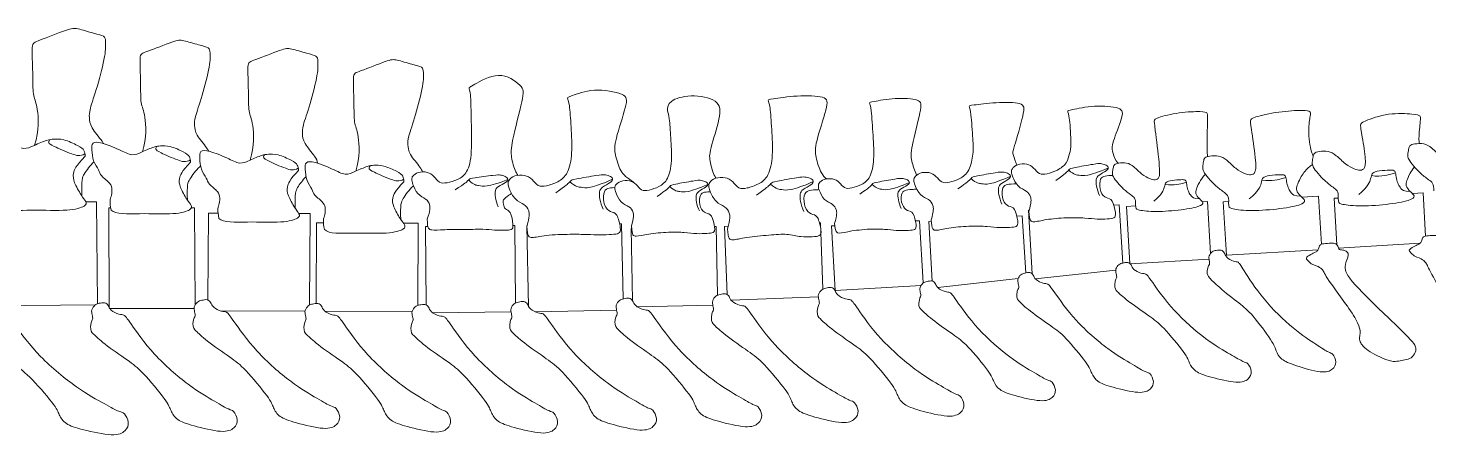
# Model space of a CAD drawing. Header units: millimetres. Extents: x 2173 to 13139, y -4919 to 6366.
# Drawn here: x 7955 to 10561, y -2416 to -1659 of the extents above; entities that cross this region are included whole.
import ezdxf

# ---------------------------------------------------------------- set-up
doc = ezdxf.new("R2010")
doc.units = ezdxf.units.MM

msp = doc.modelspace()

# ---------------------------------------------------------------- linework, layer by layer
at = {"lineweight": 13}
for points in [[(10324.4, -1973.5), (10355.6, -1971.6), (10360.9, -2061)], [(10389.8, -2062), (10384.6, -1975.7), (10392.2, -1975.3)], [(10530.4, -1967), (10550, -1965.8), (10554.8, -2046.1)], [(8079.7, -2174.1), (7885.9, -2175.6), (7884.4, -1983.6), (7904.8, -1983.4)], [(8062.4, -1982.2), (8082.3, -1982), (8083.8, -2172)], [(8106, -2179.1), (8105.1, -1993.6), (8108.6, -1993.6)], [(8259, -1993.3), (8264.7, -1993.3), (8265.5, -2174.2)], [(8289.4, -2164.8), (8290.5, -2003.5), (8308.5, -2003.6)], [(8458.7, -2004.1), (8479.8, -2004.1), (8478.6, -2174.1)], [(9822.9, -2116.1), (9815.8, -1998), (9817.4, -1997.9)], [(9974.9, -1988.4), (9984.9, -1987.9), (9991.3, -2096.2)], [(10004.6, -2096.9), (9998.3, -1990.7), (10015.2, -1989.7)], [(10139.8, -1982.3), (10149, -1981.7), (10154.8, -2078.3)], [(10354.9, -2071.4), (10184.5, -2081.6), (10178.5, -1982.2), (10188.6, -1981.6)], [(8491.1, -2171.1), (8491.5, -2021.3), (8504.5, -2021.3)], [(8653, -2021.7), (8680.8, -2021.8), (8680.3, -2174.9)], [(8695.6, -2173.8), (8694.4, -2028.2), (8698.7, -2028.1)], [(8857, -2026.3), (8860.4, -2026.3), (8861.6, -2170.5)], [(8885.8, -2176.7), (8882.6, -2027), (8883.1, -2027)], [(9055.5, -2023.2), (9058.7, -2023.1), (9061.8, -2162.8)], [(9079.5, -2166), (9076.8, -2031.6), (9077.7, -2031.6)], [(9231.9, -2028.2), (9234.8, -2028.1), (9237.4, -2156)], [(9255.5, -2154.7), (9250.7, -2028), (9257.3, -2027.8)], [(9427.3, -2021.3), (9429, -2021.3), (9433.6, -2144.5)], [(9616.2, -2137.6), (9456.7, -2147.1), (9449.5, -2027.2), (9455.7, -2026.8)], [(9605.8, -2017.8), (9613.4, -2017.4), (9620.3, -2133.1)], [(9637, -2129.6), (9630.4, -2018.6), (9635.1, -2018.3)], [(9794.4, -2008.8), (9804.5, -2008.2), (9810.9, -2114.6)], [(10544.5, -2059.4), (10392.9, -2068.4)], [(9978.3, -2109.3), (9828.7, -2125.3)], [(10151.9, -2088.7), (10005.2, -2097.4)], [(9796.9, -2124.7), (9647.3, -2141.8)], [(9425.1, -2159.2), (9262.8, -2165.3)], [(8263.8, -2180.6), (8107.1, -2180.9)], [(8470.2, -2185.5), (8312.3, -2185)], [(8669.4, -2186.3), (8507.3, -2185.8)], [(8853.3, -2187), (8707.8, -2188.7)], [(9049.8, -2183.5), (8898.2, -2186.8)], [(9228.8, -2174.4), (9088.4, -2177.5)]]:
    msp.add_lwpolyline(points, dxfattribs=at)
for points, knots in [([(7967.1, -1877), (7975.8, -1849.2), (7972.4, -1797.8), (7963, -1786.2), (7964.4, -1744.7), (7960.9, -1685.8), (7968.5, -1685.3), (8033.3, -1659.4), (8043.8, -1658.7), (8079.3, -1669.6), (8098.4, -1673.6), (8098.9, -1682.4), (8100.2, -1705), (8083.6, -1770.4), (8068.2, -1813.5), (8068.9, -1824.3), (8070, -1843.3), (8088.8, -1863.7), (8094.5, -1872.5), (8095.2, -1873.9)], [0.111604, 0.111604, 0.111604, 0.111604, 1, 2, 3, 4, 5, 6, 7, 8, 9, 10, 11, 12, 13, 14, 15, 16, 16.19818, 16.19818, 16.19818, 16.19818]), ([(8167.5, -1889.1), (8175.8, -1862.5), (8172.6, -1813.5), (8163.6, -1802.4), (8165, -1762.8), (8161.6, -1706.6), (8168.8, -1706.1), (8230.7, -1681.4), (8240.7, -1680.8), (8274.6, -1691.2), (8292.8, -1695), (8293.3, -1703.3), (8294.6, -1724.9), (8278.6, -1787.3), (8264, -1828.4), (8264.6, -1838.8), (8265.7, -1856.9), (8284.5, -1877.3), (8289.9, -1886.1), (8290.9, -1888)], [0.111604, 0.111604, 0.111604, 0.111604, 1, 2, 3, 4, 5, 6, 7, 8, 9, 10, 11, 12, 13, 14, 15, 16, 16.300578, 16.300578, 16.300578, 16.300578]), ([(8368.2, -1904.6), (8376.5, -1878), (8373.3, -1829), (8364.2, -1817.8), (8365.6, -1778.3), (8362.3, -1722.1), (8369.5, -1721.6), (8431.3, -1696.9), (8441.4, -1696.3), (8475.3, -1706.7), (8493.4, -1710.5), (8493.9, -1718.8), (8495.2, -1740.4), (8479.3, -1802.8), (8464.7, -1843.9), (8465.3, -1854.3), (8466.4, -1872.4), (8488.2, -1896.1), (8493.3, -1906.5), (8493.4, -1910.4)], [0.111604, 0.111604, 0.111604, 0.111604, 1, 2, 3, 4, 5, 6, 7, 8, 9, 10, 11, 12, 13, 14, 15, 16, 16.679937, 16.679937, 16.679937, 16.679937]), ([(8564.4, -1925.2), (8572.7, -1898.6), (8569.5, -1849.6), (8560.5, -1838.5), (8561.9, -1798.9), (8558.5, -1742.7), (8565.7, -1742.2), (8627.6, -1717.5), (8637.6, -1716.9), (8671.5, -1727.3), (8689.7, -1731.1), (8690.2, -1739.4), (8691.4, -1761), (8675.5, -1823.4), (8660.9, -1864.5), (8661.5, -1874.9), (8662.6, -1893), (8682.4, -1914.5), (8687.8, -1923.9), (8688.8, -1926.5)], [0.111604, 0.111604, 0.111604, 0.111604, 1, 2, 3, 4, 5, 6, 7, 8, 9, 10, 11, 12, 13, 14, 15, 16, 16.426911, 16.426911, 16.426911, 16.426911]), ([(8697.6, -2014.6), (8703.2, -1998), (8703, -1987.1), (8696.1, -1976.5), (8678.9, -1969.3), (8669.2, -1947.3), (8669, -1940.3), (8669, -1934.9), (8679.8, -1926.3), (8698.7, -1926), (8710.5, -1934.1), (8719.4, -1947.8), (8733.3, -1947.6), (8754.1, -1941.7), (8772.4, -1929.6), (8781.4, -1894.4), (8779, -1819.4), (8778.4, -1778.8), (8774.1, -1769.2), (8777.3, -1769.1), (8831.4, -1736.5), (8877.1, -1767.7), (8877.3, -1783), (8852.8, -1879), (8853.1, -1896.9), (8859.5, -1922.7), (8864.9, -1931.1), (8866.2, -1932.8)], [0, 0, 0, 0, 1, 2, 3, 4, 5, 6, 7, 8, 9, 10, 11, 12, 13, 14, 15, 16, 17, 18, 19, 20, 21, 22, 23, 24, 24.3254, 24.3254, 24.3254, 24.3254]), ([(8882.8, -2027.9), (8888.1, -2009.6), (8887.4, -1997.8), (8879.3, -1986.6), (8860.3, -1979.5), (8848.6, -1956.1), (8848.1, -1948.5), (8847.8, -1942.7), (8859.1, -1932.7), (8879.7, -1931.5), (8892.9, -1939.7), (8903.3, -1954.2), (8918.4, -1953.3), (8940.7, -1945.9), (8960, -1931.7), (8968, -1893.1), (8965, -1842.1), (8962.4, -1798), (8957.3, -1787.7), (8960.7, -1787.5), (9005.5, -1770.1), (9069.2, -1781), (9070.2, -1797.7), (9045, -1872.8), (9046.2, -1892.3), (9056.8, -1928.1), (9072.9, -1940.1), (9079.6, -1944), (9081.1, -1946), (9081.3, -1946.4)], [0, 0, 0, 0, 1, 2, 3, 4, 5, 6, 7, 8, 9, 10, 11, 12, 13, 14, 15, 16, 17, 18, 19, 20, 21, 22, 23, 24, 25, 26, 26.235902, 26.235902, 26.235902, 26.235902]), ([(9077.5, -2027.7), (9082.1, -2011.4), (9081.5, -2000.9), (9074.3, -1990.9), (9057.4, -1984.6), (9047, -1963.8), (9046.6, -1957), (9046.3, -1951.8), (9056.4, -1943), (9074.7, -1941.9), (9086.4, -1949.2), (9095.7, -1962.1), (9109.1, -1961.3), (9129, -1954.7), (9146.1, -1942.1), (9153.3, -1907.7), (9150.6, -1862.3), (9148.2, -1823.1), (9143.7, -1814), (9145.6, -1794.1), (9185.6, -1781.6), (9242.3, -1791.5), (9244.2, -1822.8), (9221.7, -1889.6), (9222.8, -1907), (9229.5, -1929.8), (9234.2, -1937.3), (9234.8, -1938.2)], [0, 0, 0, 0, 1, 2, 3, 4, 5, 6, 7, 8, 9, 10, 11, 12, 13, 14, 15, 16, 17, 18, 19, 20, 21, 22, 23, 24, 24.1452, 24.1452, 24.1452, 24.1452]), ([(9256.1, -2032.2), (9261.3, -2013.9), (9260.6, -2002), (9252.5, -1990.9), (9233.6, -1983.8), (9221.8, -1960.4), (9221.4, -1952.8), (9221, -1947), (9232.4, -1937), (9253, -1935.8), (9266.2, -1944), (9276.6, -1958.5), (9291.6, -1957.6), (9314, -1950.1), (9333.3, -1936), (9341.3, -1897.3), (9338.2, -1846.3), (9335.6, -1802.3), (9330.5, -1792), (9333.9, -1791.8), (9384.4, -1784), (9442.4, -1785.3), (9443.4, -1801.9), (9418.2, -1877), (9419.4, -1896.6), (9428.8, -1928.1), (9437.1, -1937), (9440.1, -1939.6)], [0, 0, 0, 0, 1, 2, 3, 4, 5, 6, 7, 8, 9, 10, 11, 12, 13, 14, 15, 16, 17, 18, 19, 20, 21, 22, 23, 24, 24.646481, 24.646481, 24.646481, 24.646481]), ([(9455.4, -2022.3), (9460, -2006.4), (9459.4, -1996), (9452.3, -1986.3), (9435.8, -1980.1), (9425.6, -1959.8), (9425.2, -1953.1), (9424.9, -1948.1), (9434.8, -1939.4), (9452.7, -1938.3), (9464.2, -1945.5), (9473.3, -1958.1), (9486.4, -1957.3), (9505.8, -1950.8), (9522.6, -1938.5), (9529.6, -1904.8), (9527, -1860.4), (9523.7, -1806.1), (9519.3, -1797.1), (9522.3, -1796.9), (9567.5, -1788.3), (9616.8, -1791.3), (9617.7, -1805.8), (9596.7, -1887.1), (9597.7, -1904.1), (9603.9, -1925.2), (9608, -1932.3), (9608.1, -1932.5)], [0, 0, 0, 0, 1, 2, 3, 4, 5, 6, 7, 8, 9, 10, 11, 12, 13, 14, 15, 16, 17, 18, 19, 20, 21, 22, 23, 24, 24.029384, 24.029384, 24.029384, 24.029384]), ([(9635, -2015.9), (9639.9, -1998.9), (9639.2, -1987.9), (9631.7, -1977.6), (9614.1, -1971), (9603.3, -1949.4), (9602.9, -1942.3), (9602.5, -1936.9), (9613, -1927.7), (9632.1, -1926.5), (9644.3, -1934.2), (9654, -1947.6), (9667.9, -1946.7), (9688.6, -1939.8), (9706.5, -1926.8), (9714, -1890.9), (9712.7, -1870.6), (9709.3, -1812.8), (9704.6, -1803.3), (9707.7, -1803.1), (9755.1, -1796.7), (9808.3, -1797.1), (9809.2, -1812.5), (9786.4, -1890.8), (9786.3, -1890.2), (9791.5, -1907.5), (9794.3, -1914.1)], [0, 0, 0, 0, 1, 2, 3, 4, 5, 6, 7, 8, 9, 10, 11, 12, 13, 14, 15, 16, 17, 18, 19, 20, 21, 22, 23, 23.768632, 23.768632, 23.768632, 23.768632]), ([(9816.7, -2000.2), (9821.6, -1983.2), (9820.9, -1972.2), (9813.5, -1961.9), (9795.9, -1955.3), (9785, -1933.7), (9784.6, -1926.6), (9784.3, -1921.2), (9794.8, -1912), (9813.8, -1910.8), (9826.1, -1918.4), (9835.7, -1931.8), (9849.7, -1931), (9870.4, -1924.1), (9888.2, -1911), (9892.5, -1891.2), (9896, -1879.9), (9892.5, -1822.1), (9887.8, -1812.6), (9891, -1812.4), (9938.1, -1801.8), (9991.5, -1806.4), (9992.4, -1821.8), (9970.5, -1876.5), (9971.4, -1886), (9976.4, -1902.7), (9981.7, -1909.1), (9983, -1910.5)], [0, 0, 0, 0, 1, 2, 3, 4, 5, 6, 7, 8, 9, 10, 11, 12, 13, 14, 15, 16, 17, 18, 19, 20, 21, 22, 23, 24, 24.310941, 24.310941, 24.310941, 24.310941]), ([(10015.1, -1987.8), (10016.4, -1975.8), (10006.6, -1969.9), (9992.4, -1958.3), (9981.9, -1947.2), (9972.4, -1934.7), (9972, -1928.6), (9973.6, -1918.7), (9974.9, -1912.9), (9982.4, -1910), (9999.4, -1909), (10011.4, -1915.7), (10027, -1931.8), (10042.7, -1940), (10051.6, -1941.9), (10059.8, -1939.4), (10060.9, -1919.6), (10050.2, -1837.2), (10049.8, -1831.3), (10051.3, -1826.2), (10096.8, -1815.2), (10140.7, -1813.8), (10149.2, -1816.3), (10149.5, -1821.2), (10147.7, -1879.1), (10148.7, -1894.3), (10149.3, -1898)], [0, 0, 0, 0, 1, 2, 3, 4, 5, 6, 7, 8, 9, 10, 11, 12, 13, 14, 15, 16, 17, 18, 19, 20, 21, 22, 23, 23.479195, 23.479195, 23.479195, 23.479195]), ([(10188.4, -1984.5), (10189.8, -1970.9), (10178.8, -1964.3), (10162.8, -1951.2), (10150.9, -1938.7), (10140.3, -1924.7), (10139.9, -1917.7), (10141.6, -1906.7), (10143.1, -1900), (10151.6, -1896.8), (10170.7, -1895.7), (10184.2, -1903.3), (10201.8, -1921.4), (10219.4, -1930.6), (10229.5, -1932.8), (10238.7, -1930), (10239.9, -1907.6), (10229.2, -1837.7), (10228.8, -1831), (10230.5, -1825.3), (10281.8, -1814), (10331.2, -1811.3), (10340.7, -1814.1), (10341, -1819.6), (10335.5, -1846.7), (10340, -1883.7), (10344.7, -1894.8), (10345.7, -1897)], [0, 0, 0, 0, 1, 2, 3, 4, 5, 6, 7, 8, 9, 10, 11, 12, 13, 14, 15, 16, 17, 18, 19, 20, 21, 22, 23, 24, 24.309484, 24.309484, 24.309484, 24.309484]), ([(10392.2, -1975.9), (10393.6, -1962.3), (10382.6, -1955.7), (10366.6, -1942.6), (10354.7, -1930.1), (10344.1, -1916.1), (10343.7, -1909.2), (10345.4, -1898.1), (10346.9, -1891.5), (10355.4, -1888.3), (10374.5, -1887.1), (10388, -1894.7), (10405.6, -1912.8), (10423.2, -1922), (10433.3, -1924.2), (10442.5, -1921.4), (10443.7, -1899), (10434, -1845.6), (10433.6, -1838.9), (10435.2, -1833.2), (10486.3, -1816.1), (10535.9, -1819.2), (10545.5, -1822), (10545.8, -1827.5), (10542, -1859.2), (10542.6, -1870.9), (10543.1, -1873.8)], [0, 0, 0, 0, 1, 2, 3, 4, 5, 6, 7, 8, 9, 10, 11, 12, 13, 14, 15, 16, 17, 18, 19, 20, 21, 22, 23, 23.394786, 23.394786, 23.394786, 23.394786]), ([(10569.9, -1961.9), (10571.4, -1948.3), (10560.3, -1941.7), (10544.3, -1928.5), (10532.5, -1916), (10521.9, -1902), (10521.4, -1895.1), (10523.2, -1884), (10524.6, -1877.4), (10533.1, -1874.2), (10552.2, -1873.1), (10565.8, -1880.6), (10583.4, -1898.8), (10601, -1907.9), (10611.1, -1910.2), (10620.3, -1907.3), (10621.5, -1885), (10612.5, -1844.1), (10612.1, -1837.5), (10613.8, -1831.7), (10664.9, -1816.2), (10714.5, -1817.7), (10724, -1820.5), (10724.3, -1826.1), (10719.5, -1849.9), (10720.7, -1861), (10721.9, -1865)], [0, 0, 0, 0, 1, 2, 3, 4, 5, 6, 7, 8, 9, 10, 11, 12, 13, 14, 15, 16, 17, 18, 19, 20, 21, 22, 23, 23.639214, 23.639214, 23.639214, 23.639214]), ([(7906, -1990.8), (7903.1, -1974.7), (7905.4, -1965.8), (7907.2, -1960.5), (7907.9, -1954.5), (7907.8, -1953.1), (7907.5, -1948.5), (7907, -1939.2), (7884.2, -1923.3), (7883.6, -1913.7), (7870.2, -1896.3), (7868.7, -1871.9), (7867.9, -1858.6), (7885.1, -1857.6), (7924, -1873.4), (7947.5, -1886.5), (7965.1, -1877.6), (7992.6, -1866.3), (8000.8, -1865.8), (8019.8, -1864.6), (8050, -1878.3), (8060.5, -1886.1), (8060.9, -1893.7), (8061.1, -1897.6), (8043.1, -1915.5), (8038.3, -1930.8), (8039.1, -1944.2), (8054.8, -1972.2), (8063.4, -1981.9), (8064.4, -1989.7), (8033.7, -2000.1), (7961.3, -1996.3), (7914.8, -1999.9), (7906, -1990.8)], [0, 0, 0, 0, 1, 2, 2, 2, 2.374282, 3.374282, 4.374282, 5.374282, 6.374282, 7.374282, 8.374282, 9.374282, 10.374282, 11.374282, 12.374282, 13.374282, 14.374282, 15.374282, 16.374282, 17.374282, 18.374282, 18.374282, 18.374282, 19.374282, 20.374282, 21.374282, 22.374282, 23.374282, 24.374282, 25.374282, 26.374282, 26.374282, 26.374282, 26.374282]), ([(7995.4, -1866.4), (7992.7, -1870.1), (7993.2, -1872.7), (7997.6, -1877), (8036.4, -1893.9), (8051.7, -1898.1), (8060.8, -1892.9)], [0.240633, 0.240633, 0.240633, 0.240633, 1, 2, 3, 3.797934, 3.797934, 3.797934, 3.797934]), ([(8109.2, -1997.6), (8106.4, -1982.3), (8108.7, -1973.8), (8110.4, -1968.7), (8111, -1963), (8110.9, -1961.6), (8110.7, -1957.3), (8110.1, -1948.4), (8088.4, -1933.2), (8087.9, -1924), (8075, -1907.4), (8073.6, -1884.1), (8072.9, -1871.4), (8089.3, -1870.5), (8126.3, -1885.6), (8148.8, -1898.1), (8165.6, -1889.6), (8191.9, -1878.8), (8199.6, -1878.3), (8217.8, -1877.2), (8246.6, -1890.2), (8256.6, -1897.7), (8257, -1904.9), (8257.3, -1908.7), (8240, -1925.8), (8235.4, -1940.3), (8236.2, -1953.2), (8251.2, -1979.9), (8259.4, -1989.2), (8260.4, -1996.6), (8231.1, -2006.5), (8162, -2002.8), (8117.6, -2006.2), (8109.2, -1997.6)], [0, 0, 0, 0, 1, 2, 2, 2, 2.374282, 3.374282, 4.374282, 5.374282, 6.374282, 7.374282, 8.374282, 9.374282, 10.374282, 11.374282, 12.374282, 13.374282, 14.374282, 15.374282, 16.374282, 17.374282, 18.374282, 18.374282, 18.374282, 19.374282, 20.374282, 21.374282, 22.374282, 23.374282, 24.374282, 25.374282, 26.374282, 26.374282, 26.374282, 26.374282]), ([(8194.5, -1878.9), (8191.9, -1882.5), (8192.4, -1885), (8196.6, -1889.1), (8233.6, -1905.2), (8248.3, -1909.2), (8256.9, -1904.2)], [0.240633, 0.240633, 0.240633, 0.240633, 1, 2, 3, 3.797934, 3.797934, 3.797934, 3.797934]), ([(8309.9, -2013.1), (8307.1, -1997.8), (8309.3, -1989.3), (8311.1, -1984.2), (8311.7, -1978.5), (8311.6, -1977.1), (8311.3, -1972.8), (8310.8, -1963.9), (8289.1, -1948.7), (8288.5, -1939.5), (8275.7, -1922.9), (8274.3, -1899.6), (8273.5, -1886.9), (8290, -1886), (8327, -1901.1), (8349.4, -1913.6), (8366.3, -1905.1), (8392.5, -1894.3), (8400.3, -1893.8), (8418.4, -1892.7), (8447.3, -1905.7), (8457.2, -1913.2), (8457.7, -1920.4), (8457.9, -1924.2), (8440.7, -1941.3), (8436.1, -1955.8), (8436.9, -1968.6), (8451.9, -1995.4), (8460, -2004.7), (8461, -2012.1), (8431.7, -2022), (8362.6, -2018.3), (8318.2, -2021.7), (8309.9, -2013.1)], [0, 0, 0, 0, 1, 2, 2, 2, 2.374282, 3.374282, 4.374282, 5.374282, 6.374282, 7.374282, 8.374282, 9.374282, 10.374282, 11.374282, 12.374282, 13.374282, 14.374282, 15.374282, 16.374282, 17.374282, 18.374282, 18.374282, 18.374282, 19.374282, 20.374282, 21.374282, 22.374282, 23.374282, 24.374282, 25.374282, 26.374282, 26.374282, 26.374282, 26.374282]), ([(8395.2, -1894.4), (8392.6, -1898), (8393, -1900.5), (8397.3, -1904.5), (8434.3, -1920.7), (8448.9, -1924.7), (8457.5, -1919.7)], [0.240633, 0.240633, 0.240633, 0.240633, 1, 2, 3, 3.797934, 3.797934, 3.797934, 3.797934]), ([(8077.5, -1907.7), (8070.4, -1914.7), (8057.7, -1931.7), (8053.8, -1941.7), (8055.1, -1971.4)], [18.061353, 18.061353, 18.061353, 18.061353, 19, 19.866401, 19.866401, 19.866401, 19.866401]), ([(8275.9, -1915.4), (8275.3, -1915.9), (8267.5, -1923.2), (8254.1, -1940.9), (8250.2, -1950.7), (8251.5, -1979.1)], [17.919913, 17.919913, 17.919913, 17.919913, 18, 19, 19.866401, 19.866401, 19.866401, 19.866401]), ([(8506.1, -2033.7), (8503.3, -2018.4), (8505.6, -2009.9), (8507.3, -2004.8), (8507.9, -1999.1), (8507.8, -1997.7), (8507.6, -1993.4), (8507, -1984.5), (8485.3, -1969.3), (8484.8, -1960.1), (8471.9, -1943.5), (8470.5, -1920.2), (8469.8, -1907.5), (8486.2, -1906.6), (8523.2, -1921.7), (8545.7, -1934.2), (8562.5, -1925.7), (8588.7, -1914.9), (8596.5, -1914.4), (8614.7, -1913.3), (8643.5, -1926.3), (8653.5, -1933.8), (8653.9, -1941), (8654.1, -1944.8), (8636.9, -1961.9), (8632.3, -1976.4), (8633.1, -1989.3), (8648.1, -2016), (8656.3, -2025.3), (8657.3, -2032.7), (8627.9, -2042.6), (8558.8, -2038.9), (8514.5, -2042.3), (8506.1, -2033.7)], [0, 0, 0, 0, 1, 2, 2, 2, 2.374282, 3.374282, 4.374282, 5.374282, 6.374282, 7.374282, 8.374282, 9.374282, 10.374282, 11.374282, 12.374282, 13.374282, 14.374282, 15.374282, 16.374282, 17.374282, 18.374282, 18.374282, 18.374282, 19.374282, 20.374282, 21.374282, 22.374282, 23.374282, 24.374282, 25.374282, 26.374282, 26.374282, 26.374282, 26.374282]), ([(8591.4, -1915), (8588.8, -1918.6), (8589.3, -1921.1), (8593.5, -1925.2), (8630.5, -1941.3), (8645.2, -1945.3), (8653.8, -1940.3)], [0.240633, 0.240633, 0.240633, 0.240633, 1, 2, 3, 3.797934, 3.797934, 3.797934, 3.797934]), ([(9890.8, -1923.1), (9901.1, -1932.4), (9912, -1932.3), (9920.8, -1935.4), (9946.4, -1927), (9964.6, -1919.1)], [0.115244, 0.115244, 0.115244, 0.115244, 1, 2, 2.913569, 2.913569, 2.913569, 2.913569]), ([(10344.2, -1912.9), (10341.9, -1914.4), (10333.3, -1920.2), (10320.3, -1939.2), (10315.9, -1952.1), (10313.2, -1960.5), (10321.9, -1972), (10332.5, -1979.8), (10325.3, -1988.2), (10279.4, -1996.4), (10222.6, -1999.8), (10189.1, -1994.8), (10188.9, -1992), (10188.4, -1984.5)], [25.55048, 25.55048, 25.55048, 25.55048, 26, 27, 28, 29, 30, 31, 32, 33, 34, 35, 36, 36, 36, 36]), ([(10533.9, -1917.1), (10530.8, -1921.1), (10523.5, -1932.3), (10519.7, -1943.6), (10517, -1951.9), (10525.7, -1963.4), (10536.3, -1971.3), (10529.1, -1979.6), (10483.2, -1987.8), (10426.4, -1991.2), (10392.9, -1986.2), (10392.7, -1983.5), (10392.2, -1975.9)], [26.402438, 26.402438, 26.402438, 26.402438, 27, 28, 29, 30, 31, 32, 33, 34, 35, 36, 36, 36, 36]), ([(10430.4, -1968.4), (10447.7, -1954.5), (10454.2, -1935.9), (10453.8, -1930.4), (10462.2, -1924.7), (10485.5, -1923.3), (10495.7, -1922.7), (10499.3, -1927.6), (10499.9, -1938.6), (10504.2, -1950.7), (10507.3, -1955.9), (10514.1, -1963.1), (10526.4, -1963.2)], [0, 0, 0, 0, 1, 2, 3, 4, 5, 6, 7, 8, 9, 9.882108, 9.882108, 9.882108, 9.882108]), ([(10454, -1933.5), (10464.3, -1934.9), (10478.6, -1933.8), (10489.7, -1931.3), (10498.8, -1928.6)], [0.201615, 0.201615, 0.201615, 0.201615, 1, 1.749527, 1.749527, 1.749527, 1.749527]), ([(8472, -1935.3), (8465.8, -1941.8), (8454.5, -1957.1), (8450.9, -1966.2), (8452.1, -1994.6)], [18.130786, 18.130786, 18.130786, 18.130786, 19, 19.866401, 19.866401, 19.866401, 19.866401]), ([(8671.7, -1952.4), (8671.5, -1952.6), (8664.1, -1959.7), (8651, -1977), (8647.1, -1986.8), (8648.3, -2015.2)], [17.967417, 17.967417, 17.967417, 17.967417, 18, 19, 19.866401, 19.866401, 19.866401, 19.866401]), ([(8774.4, -1941.6), (8784.1, -1951.3), (8794.9, -1951.6), (8803.5, -1955.2), (8829.3, -1948), (8847.6, -1940.9)], [0.115244, 0.115244, 0.115244, 0.115244, 1, 2, 2.913569, 2.913569, 2.913569, 2.913569]), ([(8962.8, -1944.8), (8973.9, -1954.8), (8985.6, -1954.6), (8995.1, -1958.1), (9022.8, -1949), (9042.4, -1940.4)], [0.115244, 0.115244, 0.115244, 0.115244, 1, 2, 2.913569, 2.913569, 2.913569, 2.913569]), ([(9148.6, -1953.7), (9158.5, -1962.6), (9168.9, -1962.5), (9177.4, -1965.5), (9202, -1957.5), (9219.5, -1949.8)], [0.115244, 0.115244, 0.115244, 0.115244, 1, 2, 2.913569, 2.913569, 2.913569, 2.913569]), ([(9336, -1949.1), (9347.1, -1959.1), (9358.9, -1958.9), (9368.4, -1962.3), (9396.1, -1953.3), (9415.7, -1944.7)], [0.115244, 0.115244, 0.115244, 0.115244, 1, 2, 2.913569, 2.913569, 2.913569, 2.913569]), ([(9525, -1949.9), (9534.7, -1958.6), (9544.9, -1958.5), (9553.2, -1961.4), (9577.3, -1953.6), (9594.4, -1946.1)], [0.115244, 0.115244, 0.115244, 0.115244, 1, 2, 2.913569, 2.913569, 2.913569, 2.913569]), ([(9793.4, -1948.5), (9791.7, -1948.6), (9781.5, -1949.2), (9774.2, -1949.7), (9765.8, -1956.6), (9767.2, -1981), (9779.2, -1992.1), (9790.7, -1991.4), (9797.6, -2021.4), (9794.9, -2029), (9782.2, -2029.7), (9762.1, -2030.9), (9741.8, -2027.7), (9705.8, -2027.1), (9664.9, -2030.6), (9641.9, -2037.1), (9635.8, -2033.6), (9635, -2015.9)], [28.803721, 28.803721, 28.803721, 28.803721, 29, 30, 31, 32, 33, 34, 35, 36, 37, 38, 39, 40, 41, 42, 43, 43, 43, 43]), ([(9709.1, -1938.8), (9719.4, -1948.1), (9730.2, -1948), (9739.1, -1951.1), (9764.7, -1942.7), (9782.9, -1934.8)], [0.115244, 0.115244, 0.115244, 0.115244, 1, 2, 2.913569, 2.913569, 2.913569, 2.913569]), ([(9972.7, -1933), (9971.9, -1933), (9963, -1933.5), (9955.9, -1934), (9947.5, -1940.8), (9949, -1965.3), (9960.9, -1976.3), (9972.4, -1975.7), (9979.4, -2005.7), (9976.6, -2013.2), (9963.9, -2014), (9943.8, -2015.2), (9923.5, -2012), (9887.6, -2011.4), (9846.6, -2014.9), (9823.7, -2021.4), (9817.6, -2017.8), (9816.7, -2000.2)], [28.895686, 28.895686, 28.895686, 28.895686, 29, 30, 31, 32, 33, 34, 35, 36, 37, 38, 39, 40, 41, 42, 43, 43, 43, 43]), ([(10145.2, -1930.8), (10140.7, -1935.3), (10132.1, -1948), (10128.3, -1959.1), (10125.9, -1966.5), (10133.6, -1976.8), (10143.1, -1983.7), (10136.7, -1991.2), (10095.9, -1998.4), (10045.5, -2001.4), (10015.7, -1997), (10015.6, -1994.6), (10015.1, -1987.8)], [26.107645, 26.107645, 26.107645, 26.107645, 27, 28, 29, 30, 31, 32, 33, 34, 35, 36, 36, 36, 36]), ([(10049.1, -1981.1), (10064.4, -1968.8), (10070.2, -1952.3), (10069.9, -1947.4), (10077.3, -1942.4), (10098, -1941.2), (10107.1, -1940.6), (10110.2, -1945), (10110.8, -1954.7), (10114.6, -1965.5), (10117.3, -1970), (10123.4, -1976.5), (10134.3, -1976.5)], [0, 0, 0, 0, 1, 2, 3, 4, 5, 6, 7, 8, 9, 9.882108, 9.882108, 9.882108, 9.882108]), ([(10070, -1950.1), (10079.2, -1951.4), (10091.9, -1950.4), (10101.7, -1948.2), (10109.8, -1945.8)], [0.201615, 0.201615, 0.201615, 0.201615, 1, 1.749527, 1.749527, 1.749527, 1.749527]), ([(10226.7, -1976.9), (10243.9, -1963.1), (10250.4, -1944.5), (10250, -1938.9), (10258.4, -1933.3), (10281.7, -1931.9), (10291.9, -1931.3), (10295.5, -1936.2), (10296.2, -1947.2), (10300.4, -1959.3), (10303.5, -1964.4), (10310.3, -1971.7), (10322.6, -1971.8)], [0, 0, 0, 0, 1, 2, 3, 4, 5, 6, 7, 8, 9, 9.882108, 9.882108, 9.882108, 9.882108]), ([(10250.2, -1942), (10260.5, -1943.4), (10274.9, -1942.4), (10285.9, -1939.8), (10295, -1937.2)], [0.201615, 0.201615, 0.201615, 0.201615, 1, 1.749527, 1.749527, 1.749527, 1.749527]), ([(8854.3, -1966.8), (8852.6, -1967.8), (8846.7, -1971.5), (8837.4, -1978.9), (8839.1, -1985.4), (8841.4, -1997.5), (8852.8, -1997.3), (8858.4, -2027.4), (8855.3, -2034.7), (8842.7, -2034.9), (8822.8, -2035.2), (8803.1, -2032.7), (8770.7, -2033.9), (8726.7, -2033.7), (8703.5, -2035.9), (8697.6, -2032.1), (8697.6, -2014.6)], [29.61723, 29.61723, 29.61723, 29.61723, 30, 31, 32, 33, 34, 35, 36, 37, 38, 39, 40, 41, 42, 43, 43, 43, 43]), ([(9046.6, -1955.7), (9039.7, -1956.1), (9032.8, -1956.7), (9024, -1963.9), (9025.5, -1990.3), (9038.4, -2002.2), (9050.8, -2001.5), (9058.3, -2033.9), (9055.4, -2042), (9041.7, -2042.9), (9020, -2044.1), (8995.2, -2043), (8966.7, -2042.3), (8915.1, -2043.8), (8890.3, -2050.8), (8883.7, -2047), (8882.8, -2027.9)], [29.082199, 29.082199, 29.082199, 29.082199, 30, 31, 32, 33, 34, 35, 36, 37, 38, 39, 40, 41, 42, 43, 43, 43, 43]), ([(9223.9, -1963.4), (9217.2, -1963.8), (9211, -1964.2), (9203, -1970.7), (9204.4, -1994.2), (9215.9, -2004.8), (9226.9, -2004.2), (9233.6, -2033), (9231, -2040.2), (9218.8, -2041), (9199.5, -2042.1), (9176.6, -2038.8), (9148.4, -2038.3), (9106.1, -2041.8), (9084.1, -2048.1), (9078.3, -2044.7), (9077.5, -2027.7)], [29.046974, 29.046974, 29.046974, 29.046974, 30, 31, 32, 33, 34, 35, 36, 37, 38, 39, 40, 41, 42, 43, 43, 43, 43]), ([(9426.3, -1959.6), (9424.7, -1959.7), (9414.1, -1960.3), (9406.3, -1960.8), (9397.2, -1968.2), (9398.8, -1994.6), (9411.7, -2006.5), (9424.1, -2005.8), (9431.6, -2038.2), (9428.6, -2046.3), (9414.9, -2047.1), (9393.3, -2048.4), (9367.2, -2041), (9335.7, -2044), (9288.3, -2048.1), (9263.6, -2055.1), (9257, -2051.3), (9256.1, -2032.2)], [28.82772, 28.82772, 28.82772, 28.82772, 29, 30, 31, 32, 33, 34, 35, 36, 37, 38, 39, 40, 41, 42, 43, 43, 43, 43]), ([(9608.3, -1958.7), (9605.2, -1958.9), (9593.6, -1959.6), (9586.3, -1960.1), (9578.3, -1966.5), (9579.7, -1989.5), (9591, -1999.9), (9601.8, -1999.3), (9608.3, -2027.5), (9605.7, -2034.6), (9593.8, -2035.3), (9574.9, -2036.4), (9555.8, -2033.9), (9528.3, -2031.9), (9483.5, -2036.1), (9461.9, -2042.3), (9456.2, -2038.9), (9455.4, -2022.3)], [28.651871, 28.651871, 28.651871, 28.651871, 29, 30, 31, 32, 33, 34, 35, 36, 37, 38, 39, 40, 41, 42, 43, 43, 43, 43])]:
    msp.add_open_spline(points, degree=3, knots=knots, dxfattribs=at)
for points in [[(9684.9, -1958.1), (9703.4, -1944.9), (9708.3, -1939.9), (9710.4, -1937), (9714.2, -1935.1), (9760.3, -1926.9), (9768, -1926.5), (9777.6, -1928.6), (9784.4, -1933.6), (9781.1, -1939.9), (9763.3, -1948.5), (9759.6, -1955.7), (9760.3, -1967.9), (9763.8, -1980.7), (9766.6, -1986.4)], [(9866.7, -1942.4), (9885.2, -1929.2), (9890.1, -1924.2), (9892.1, -1921.3), (9896, -1919.4), (9942, -1911.2), (9949.7, -1910.8), (9959.4, -1912.9), (9966.1, -1917.9), (9962.9, -1924.1), (9945, -1932.8), (9941.3, -1940), (9942, -1952.2), (9945.5, -1964.9), (9948.4, -1970.7)], [(8749.6, -1959.7), (8768.5, -1947.4), (8773.6, -1942.6), (8775.8, -1939.9), (8779.6, -1938.1), (8825.6, -1932.1), (8833.2, -1932), (8842.7, -1934.6), (8849.2, -1939.8), (8845.7, -1945.9), (8827.6, -1953.7), (8823.6, -1960.6), (8823.8, -1972.7), (8826.7, -1985.5), (8829.2, -1991.3)], [(8936.7, -1965.6), (8956.7, -1951.3), (8962, -1945.9), (8964.2, -1942.8), (8968.3, -1940.7), (9018, -1931.9), (9026.3, -1931.4), (9036.8, -1933.7), (9044.1, -1939.1), (9040.5, -1945.9), (9021.3, -1955.2), (9017.3, -1963), (9018.1, -1976.2), (9021.8, -1989.9), (9024.9, -1996.1)], [(9125.4, -1972.2), (9143.2, -1959.5), (9147.9, -1954.7), (9149.9, -1952), (9153.5, -1950.1), (9197.7, -1942.3), (9205.1, -1941.8), (9214.4, -1943.9), (9220.9, -1948.7), (9217.8, -1954.7), (9200.7, -1963), (9197.1, -1969.9), (9197.8, -1981.6), (9201.1, -1993.9), (9203.9, -1999.3)], [(9310, -1969.9), (9329.9, -1955.6), (9335.2, -1950.2), (9337.4, -1947.1), (9341.6, -1945), (9391.3, -1936.2), (9399.6, -1935.7), (9410, -1938), (9417.3, -1943.4), (9413.8, -1950.2), (9394.5, -1959.5), (9390.5, -1967.3), (9391.3, -1980.4), (9395.1, -1994.2), (9398.1, -2000.3)], [(9502.3, -1968), (9519.7, -1955.6), (9524.4, -1950.9), (9526.3, -1948.2), (9529.9, -1946.4), (9573.2, -1938.7), (9580.4, -1938.3), (9589.5, -1940.3), (9595.9, -1944.9), (9592.8, -1950.8), (9576, -1959), (9572.5, -1965.7), (9573.2, -1977.2), (9576.5, -1989.2), (9579.2, -1994.6)], [(10341.9, -2097.4), (10332.1, -2088.5), (10331.9, -2085.4), (10344.5, -2078.2), (10351.6, -2075.2), (10355.3, -2072.1), (10357.4, -2063.1), (10360.9, -2060.2), (10376.2, -2059.3), (10386.5, -2058.7), (10392.4, -2064.1), (10392.9, -2072.1), (10403.4, -2071.4), (10411, -2076.6), (10411.3, -2082.9), (10403.1, -2102.8), (10408.3, -2124.7), (10509.7, -2220.6), (10533.1, -2244.6), (10538.1, -2254.2), (10535.4, -2265), (10525.5, -2275.5), (10513, -2276.3), (10501.6, -2279.3), (10488.3, -2280.1), (10442.1, -2257.5), (10431.7, -2241.5), (10431.2, -2233.7), (10437.5, -2212.3), (10368.7, -2122.4), (10365.6, -2110.1), (10357.1, -2102.7), (10341.9, -2097.4)], [(10533.4, -2083), (10523.5, -2074.1), (10523.4, -2071.1), (10535.9, -2063.8), (10543, -2060.8), (10546.7, -2057.8), (10548.8, -2048.7), (10552.3, -2045.8), (10567.6, -2044.9), (10577.9, -2044.3), (10583.8, -2049.7), (10584.3, -2057.7), (10594.8, -2057.1), (10602.4, -2062.2), (10602.8, -2068.5), (10594.5, -2088.5), (10599.7, -2110.3), (10672.8, -2184.2), (10696.2, -2208.2), (10701.2, -2217.8), (10698.5, -2228.6), (10688.6, -2239.1), (10676.1, -2239.8), (10664.7, -2242.8), (10651.4, -2243.6), (10605.2, -2221), (10594.8, -2205.1), (10594.3, -2197.2), (10600.6, -2175.8), (10560.1, -2108), (10557, -2095.7), (10548.5, -2088.3), (10533.4, -2083)], [(10148.6, -2110.8), (10150.3, -2100.5), (10153.9, -2099.8), (10152.4, -2091.3), (10150.8, -2082.8), (10158, -2073.9), (10164.9, -2072.7), (10175.1, -2070.9), (10180.9, -2076.3), (10182.4, -2085.1), (10198.7, -2094.2), (10206, -2092.9), (10212.2, -2102.1), (10250.5, -2163.6), (10311, -2221.4), (10354.4, -2249.5), (10376.4, -2264.1), (10381.7, -2263.1), (10390.3, -2281.1), (10382.9, -2294.5), (10364.7, -2302.4), (10309.4, -2286), (10284.9, -2275.8), (10275.8, -2258.9), (10273.4, -2245.8), (10229.4, -2187.6), (10211.9, -2173.9), (10166.8, -2138.7), (10151.6, -2122.2), (10148.1, -2118.3), (10148.6, -2110.8)], [(9976.4, -2136.2), (9977.5, -2125.5), (9981.2, -2124.6), (9979.2, -2116), (9977.2, -2107.3), (9984.1, -2097.9), (9991, -2096.2), (10001.4, -2093.8), (10007.6, -2099.1), (10009.7, -2108), (10026.9, -2116.6), (10034.3, -2114.8), (10041.1, -2123.9), (10083.7, -2185), (10148.8, -2241.2), (10194.7, -2267.7), (10218.1, -2281.6), (10223.5, -2280.3), (10233.3, -2298.4), (10226.4, -2312.5), (10208.1, -2321.5), (10150.5, -2307.6), (10124.9, -2298.5), (10114.6, -2281.5), (10111.5, -2268.2), (10063.3, -2210.7), (10044.6, -2197.6), (9996.4, -2163.9), (9980, -2147.7), (9976.3, -2143.9), (9976.4, -2136.2)], [(9612, -2170.6), (9613.2, -2159.9), (9616.9, -2159), (9614.8, -2150.3), (9612.8, -2141.7), (9619.7, -2132.2), (9626.7, -2130.6), (9637.1, -2128.2), (9643.3, -2133.5), (9645.4, -2142.4), (9662.5, -2150.9), (9670, -2149.2), (9676.8, -2158.3), (9719.3, -2219.4), (9784.5, -2275.5), (9830.4, -2302.1), (9853.7, -2316), (9859.2, -2314.7), (9868.9, -2332.8), (9862, -2346.9), (9843.8, -2355.9), (9786.2, -2342), (9760.5, -2332.8), (9750.3, -2315.9), (9747.2, -2302.6), (9699, -2245.1), (9680.2, -2232), (9632.1, -2198.3), (9615.7, -2182.1), (9611.9, -2178.3), (9612, -2170.6)], [(9794.2, -2155), (9795.4, -2144.3), (9799.1, -2143.4), (9797, -2134.8), (9795, -2126.1), (9801.9, -2116.6), (9808.9, -2115), (9819.3, -2112.6), (9825.5, -2117.9), (9827.6, -2126.8), (9844.7, -2135.3), (9852.1, -2133.6), (9859, -2142.7), (9901.5, -2203.8), (9966.7, -2260), (10012.6, -2286.5), (10035.9, -2300.4), (10041.4, -2299.1), (10051.1, -2317.2), (10044.2, -2331.3), (10026, -2340.3), (9968.4, -2326.4), (9942.7, -2317.2), (9932.5, -2300.3), (9929.4, -2287), (9881.2, -2229.5), (9862.4, -2216.4), (9814.3, -2182.7), (9797.9, -2166.5), (9794.1, -2162.7), (9794.2, -2155)], [(9046.8, -2205.5), (9048, -2194), (9052, -2193.1), (9049.8, -2183.8), (9047.7, -2174.5), (9055.1, -2164.4), (9062.6, -2162.6), (9073.7, -2160), (9080.4, -2165.7), (9082.6, -2175.3), (9101.1, -2184.4), (9109, -2182.6), (9116.4, -2192.3), (9162.1, -2258), (9232, -2318.3), (9281.4, -2346.8), (9306.4, -2361.7), (9312.3, -2360.3), (9322.7, -2379.8), (9315.3, -2394.9), (9295.7, -2404.6), (9233.9, -2389.6), (9206.3, -2379.8), (9195.3, -2361.6), (9192, -2347.3), (9140.2, -2285.6), (9120.1, -2271.5), (9068.4, -2235.3), (9050.8, -2217.9), (9046.7, -2213.8), (9046.8, -2205.5)], [(9226.1, -2197.6), (9227.3, -2186.1), (9231.3, -2185.1), (9229.1, -2175.8), (9227, -2166.5), (9234.4, -2156.4), (9241.8, -2154.6), (9253, -2152), (9259.7, -2157.8), (9261.9, -2167.3), (9280.3, -2176.5), (9288.3, -2174.6), (9295.7, -2184.4), (9341.3, -2250), (9411.3, -2310.3), (9460.6, -2338.9), (9485.7, -2353.7), (9491.6, -2352.4), (9502, -2371.8), (9494.6, -2387), (9475, -2396.6), (9413.1, -2381.7), (9385.6, -2371.8), (9374.6, -2353.7), (9371.2, -2339.3), (9319.5, -2277.6), (9299.3, -2263.5), (9247.6, -2227.3), (9230, -2210), (9226, -2205.9), (9226.1, -2197.6)], [(9423, -2185.8), (9424.2, -2174.3), (9428.2, -2173.4), (9426, -2164.1), (9423.8, -2154.8), (9431.3, -2144.6), (9438.7, -2142.9), (9449.9, -2140.3), (9456.6, -2146), (9458.8, -2155.6), (9477.2, -2164.7), (9485.2, -2162.8), (9492.6, -2172.6), (9538.2, -2238.2), (9608.2, -2298.5), (9657.5, -2327.1), (9682.6, -2342), (9688.5, -2340.6), (9698.9, -2360), (9691.5, -2375.2), (9671.9, -2384.8), (9610, -2369.9), (9582.5, -2360.1), (9571.5, -2341.9), (9568.1, -2327.6), (9516.4, -2265.9), (9496.2, -2251.8), (9444.5, -2215.6), (9426.9, -2198.2), (9422.9, -2194.1), (9423, -2185.8)], [(7852.9, -2219.6), (7853.9, -2207.7), (7858, -2206.6), (7855.5, -2197), (7852.9, -2187.4), (7860.4, -2176.6), (7868.1, -2174.6), (7879.6, -2171.6), (7886.7, -2177.3), (7889.3, -2187.2), (7908.7, -2196.2), (7916.9, -2194), (7924.8, -2204), (7974.1, -2270.9), (8048.5, -2331.6), (8100.6, -2359.8), (8127.1, -2374.6), (8133.1, -2373), (8144.5, -2392.9), (8137.2, -2408.9), (8117.1, -2419.4), (8052.4, -2405.6), (8023.5, -2396.2), (8011.6, -2377.7), (8007.7, -2362.8), (7952.2, -2300.2), (7930.9, -2286.1), (7876.1, -2250), (7857.4, -2232.4), (7853, -2228.3), (7852.9, -2219.6)], [(8071.1, -2214.1), (8072.3, -2202.6), (8076.3, -2201.7), (8074.1, -2192.4), (8072, -2183.1), (8079.4, -2172.9), (8086.8, -2171.2), (8098, -2168.6), (8104.7, -2174.3), (8106.9, -2183.9), (8125.3, -2193), (8133.3, -2191.2), (8140.7, -2200.9), (8186.3, -2266.6), (8256.3, -2326.9), (8305.6, -2355.4), (8330.7, -2370.3), (8336.6, -2368.9), (8347, -2388.3), (8339.6, -2403.5), (8320, -2413.2), (8258.1, -2398.2), (8230.6, -2388.4), (8219.6, -2370.2), (8216.2, -2355.9), (8164.5, -2294.2), (8144.3, -2280.1), (8092.6, -2243.9), (8075, -2226.5), (8071, -2222.4), (8071.1, -2214.1)], [(8261.7, -2208.5), (8263, -2197), (8266.9, -2196.1), (8264.8, -2186.8), (8262.6, -2177.5), (8270, -2167.3), (8277.5, -2165.6), (8288.6, -2163), (8295.3, -2168.7), (8297.6, -2178.3), (8316, -2187.4), (8324, -2185.5), (8331.3, -2195.3), (8377, -2261), (8446.9, -2321.3), (8496.3, -2349.8), (8521.4, -2364.7), (8527.2, -2363.3), (8537.6, -2382.7), (8530.3, -2397.9), (8510.6, -2407.6), (8448.8, -2392.6), (8421.2, -2382.8), (8410.2, -2364.6), (8406.9, -2350.3), (8355.1, -2288.6), (8335, -2274.5), (8283.3, -2238.3), (8265.7, -2220.9), (8261.6, -2216.8), (8261.7, -2208.5)], [(8468, -2215.4), (8469.2, -2203.9), (8473.2, -2203), (8471, -2193.7), (8468.8, -2184.4), (8476.3, -2174.2), (8483.7, -2172.5), (8494.9, -2169.8), (8501.6, -2175.6), (8503.8, -2185.1), (8522.2, -2194.3), (8530.2, -2192.4), (8537.5, -2202.2), (8583.2, -2267.8), (8653.2, -2328.1), (8702.5, -2356.7), (8727.6, -2371.6), (8733.4, -2370.2), (8743.9, -2389.6), (8736.5, -2404.8), (8716.9, -2414.4), (8655, -2399.5), (8627.5, -2389.7), (8616.5, -2371.5), (8613.1, -2357.1), (8561.3, -2295.4), (8541.2, -2281.4), (8489.5, -2245.1), (8471.9, -2227.8), (8467.8, -2223.7), (8468, -2215.4)], [(8667, -2217.2), (8668.3, -2205.7), (8672.3, -2204.8), (8670.1, -2195.5), (8667.9, -2186.2), (8675.3, -2176), (8682.8, -2174.3), (8694, -2171.7), (8700.6, -2177.4), (8702.9, -2187), (8721.3, -2196.1), (8729.3, -2194.2), (8736.6, -2204), (8782.3, -2269.7), (8852.3, -2330), (8901.6, -2358.5), (8926.7, -2373.4), (8932.5, -2372), (8943, -2391.4), (8935.6, -2406.6), (8915.9, -2416.2), (8854.1, -2401.3), (8826.5, -2391.5), (8815.6, -2373.3), (8812.2, -2359), (8760.4, -2297.3), (8740.3, -2283.2), (8688.6, -2247), (8671, -2229.6), (8666.9, -2225.5), (8667, -2217.2)], [(8850.9, -2211.8), (8852.2, -2200.3), (8856.2, -2199.3), (8854, -2190), (8851.8, -2180.7), (8859.3, -2170.6), (8866.7, -2168.8), (8877.9, -2166.2), (8884.6, -2171.9), (8886.8, -2181.5), (8905.2, -2190.7), (8913.2, -2188.8), (8920.5, -2198.6), (8966.2, -2264.2), (9036.2, -2324.5), (9085.5, -2353), (9110.6, -2367.9), (9116.4, -2366.5), (9126.9, -2386), (9119.5, -2401.2), (9099.9, -2410.8), (9038, -2395.8), (9010.5, -2386), (8999.5, -2367.9), (8996.1, -2353.5), (8944.3, -2291.8), (8924.2, -2277.7), (8872.5, -2241.5), (8854.9, -2224.2), (8850.8, -2220.1), (8850.9, -2211.8)]]:
    msp.add_open_spline(points, degree=3, dxfattribs=at)

doc.saveas('drawing.dxf')
